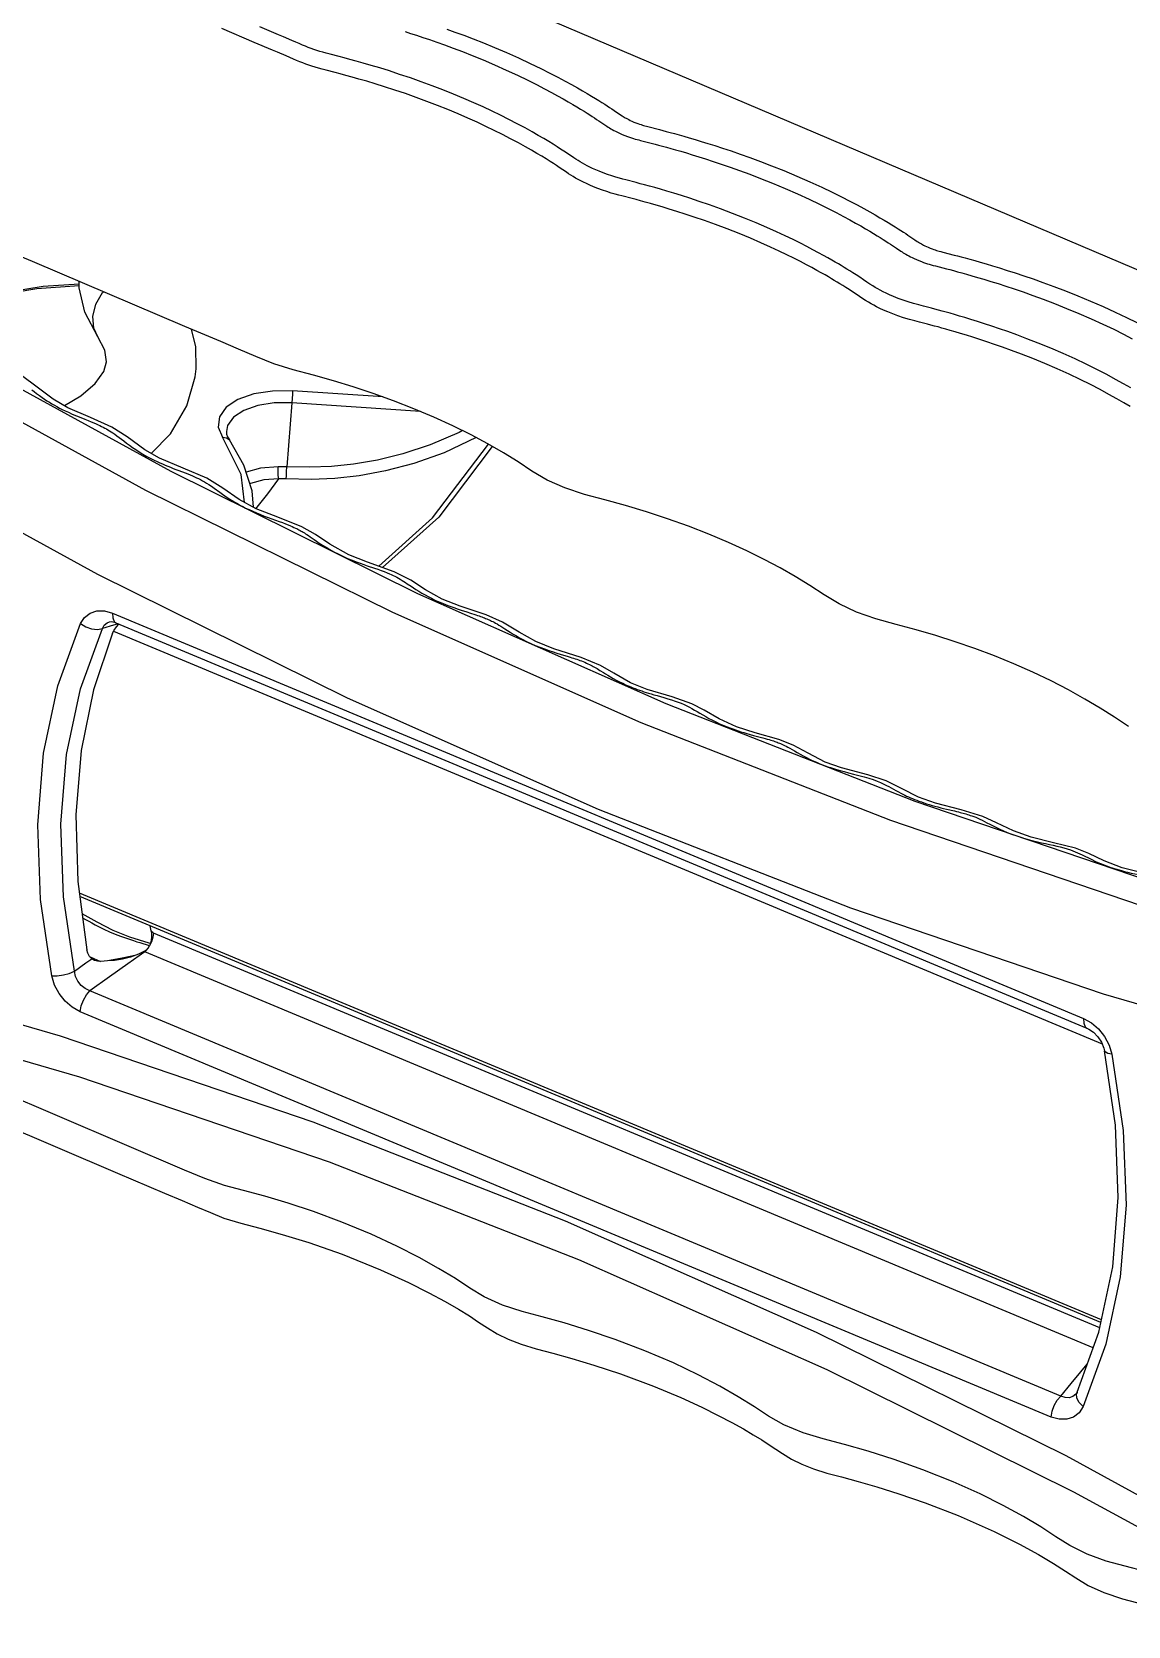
# Model space of a CAD drawing. Header units: millimetres. Extents: x 4697 to 5264, y 321 to 714.
# Drawn here: x 4850.18 to 4883.69, y 355.12 to 403.86 of the extents above; entities that cross this region are included whole.
import ezdxf

# ---------------------------------------------------------------- set-up
doc = ezdxf.new("R2010")
doc.units = ezdxf.units.MM

# ---------------------------------------------------------------- blocks, each defined once
blk = doc.blocks.new('A$C41F52299')
at = {"color": 7, "linetype": 'Continuous'}
for p, q in [((105.818, 127.374), (190.964, 91.139)), ((107.245, 118.518), (105.444, 119.285)), ((114.222, 117.092), (113.742, 117.236)), ((117.736, 115.872), (117.14, 116.101)), ((126.401, 114.156), (126.782, 113.9)), ((125.003, 112.107), (124.607, 112.373)), ((124.599, 111.298), (124.204, 111.563)), ((143.974, 107.54), (144.105, 107.452)), ((105.388, 101.881), (103.396, 102.729)), ((109.34, 98.476), (109.055, 94.916)), ((116.494, 97.998), (109.34, 98.476)), ((114.414, 98.804), (109.38, 99.14)), ((105.245, 97.133), (105.487, 96.562)), ((106.519, 94.504), (105.487, 96.562)), ((105.766, 96.584), (105.863, 96.418)), ((106.71, 92.946), (106.519, 94.504)), ((99.422, 86.114), (98.802, 85.943)), ((99.373, 86.791), (153.35, 64.261)), ((99.702, 86.191), (99.422, 86.114)), ((99.56, 86.25), (153.537, 63.72)), ((99.582, 86.024), (99.718, 86.184)), ((99.422, 85.792), (154.382, 62.851)), ((154.346, 47.499), (97.525, 71.216)), ((154.315, 47.35), (97.548, 71.045)), ((101.507, 69.127), (101.468, 69.409)), ((101.398, 68.318), (101.427, 68.309)), ((101.463, 68.42), (101.41, 68.438)), ((101.481, 68.443), (101.418, 68.287)), ((101.533, 68.522), (101.419, 68.287)), ((154.252, 47.052), (101.654, 69.007)), ((98.116, 67.676), (98.708, 67.429)), ((98.365, 67.481), (98.212, 67.571)), ((99.902, 67.617), (99.089, 67.458)), ((100.599, 67.752), (99.902, 67.617)), ((101.156, 67.966), (100.227, 67.297)), ((153.889, 45.955), (101.156, 67.966)), ((101.157, 67.966), (101.261, 68.058)), ((101.273, 68.072), (101.214, 68.035)), ((152.086, 43.264), (98.108, 65.795)), ((151.544, 42.103), (97.567, 64.634)), ((154.521, 62.456), (154.521, 62.456)), ((103.378, 55.832), (90.023, 61.515)), ((90.617, 59.509), (99.647, 55.666)), ((152.992, 43.477), (152.992, 43.477)), ((152.948, 43.405), (152.927, 43.38)), ((152.948, 43.405), (152.948, 43.405)), ((166.42, 30.479), (152.813, 37.933))]:
    blk.add_line(p, q, dxfattribs=at)
for points in [[(117.956, 119.249), (118.406, 119.088), (118.894, 118.908), (119.423, 118.707), (119.993, 118.482), (120.606, 118.232), (121.26, 117.953), (121.94, 117.651), (122.593, 117.348), (123.175, 117.066), (123.683, 116.812), (124.13, 116.58), (124.53, 116.367), (124.888, 116.171), (125.209, 115.991), (125.498, 115.825), (125.759, 115.673), (125.994, 115.532), (126.208, 115.403), (126.401, 115.284), (126.575, 115.176), (126.729, 115.078), (126.87, 114.988), (127.001, 114.903), (127.129, 114.818), (127.254, 114.736)], [(115.638, 119.112), (115.94, 119.016), (116.266, 118.911), (116.617, 118.795), (116.992, 118.667), (117.395, 118.527), (117.831, 118.371), (118.304, 118.197), (118.816, 118.002), (119.369, 117.784), (119.963, 117.542), (120.597, 117.272), (121.255, 116.979), (121.888, 116.685), (122.452, 116.413), (122.944, 116.166), (123.378, 115.941), (123.764, 115.735), (124.111, 115.545), (124.423, 115.371), (124.702, 115.21), (124.955, 115.062), (125.184, 114.926), (125.392, 114.8), (125.579, 114.685), (125.746, 114.581), (125.895, 114.487), (126.03, 114.4), (126.156, 114.318), (126.28, 114.236), (126.401, 114.156)], [(108.864, 118.82), (108.587, 118.938), (107.565, 119.372)], [(111.958, 117.729), (111.463, 117.856), (111.251, 117.912), (111.061, 117.965), (110.885, 118.018), (110.72, 118.07), (110.56, 118.124), (110.404, 118.179), (110.248, 118.238), (110.088, 118.301), (109.92, 118.37), (109.741, 118.445), (109.55, 118.526), (109.342, 118.615), (108.864, 118.82)], [(108.543, 117.966), (108.266, 118.084), (107.245, 118.518)], [(111.738, 116.841), (111.242, 116.969), (111.023, 117.027), (110.819, 117.083), (110.63, 117.14), (110.453, 117.196), (110.284, 117.253), (110.116, 117.313), (109.947, 117.376), (109.777, 117.443), (109.604, 117.514), (109.423, 117.59), (109.229, 117.672), (109.02, 117.762), (108.543, 117.966)], [(113.742, 117.236), (113.31, 117.362), (112.919, 117.473), (112.565, 117.57), (112.246, 117.654), (111.958, 117.729)], [(117.14, 116.101), (116.533, 116.324), (115.926, 116.538), (115.33, 116.739), (114.756, 116.926), (114.222, 117.092)], [(124.204, 111.563), (124.05, 111.665), (123.88, 111.776), (123.688, 111.898), (123.471, 112.034), (123.227, 112.183), (122.957, 112.344), (122.657, 112.52), (122.321, 112.712), (121.934, 112.927), (121.5, 113.159), (121.048, 113.393), (120.592, 113.622), (120.123, 113.849), (119.633, 114.078), (119.116, 114.31), (118.573, 114.546), (118.009, 114.78), (117.433, 115.011), (116.845, 115.237), (116.247, 115.457), (115.649, 115.668), (115.062, 115.866), (114.495, 116.05), (113.969, 116.214), (113.496, 116.356), (113.069, 116.48), (112.684, 116.589), (112.337, 116.684), (112.024, 116.767), (111.738, 116.841)], [(124.607, 112.373), (124.452, 112.475), (124.278, 112.589), (124.082, 112.714), (123.862, 112.851), (123.615, 113.002), (123.341, 113.166), (123.037, 113.344), (122.696, 113.539), (122.303, 113.757), (121.863, 113.993), (121.404, 114.231), (120.941, 114.463), (120.466, 114.692), (119.968, 114.925), (119.444, 115.161), (118.893, 115.4), (118.321, 115.638), (117.736, 115.872)], [(127.254, 114.736), (127.556, 114.532), (127.702, 114.435)], [(127.702, 114.435), (127.763, 114.395), (127.819, 114.36), (127.87, 114.328), (127.924, 114.297), (127.988, 114.263), (128.062, 114.224), (128.147, 114.182), (128.245, 114.136), (128.353, 114.088), (128.465, 114.044), (128.569, 114.004), (128.664, 113.971), (128.747, 113.942), (128.821, 113.918), (128.893, 113.897), (128.968, 113.876), (129.049, 113.854), (129.135, 113.832), (129.773, 113.668)], [(126.782, 113.9), (126.854, 113.852), (126.922, 113.808), (126.989, 113.765), (127.064, 113.719), (127.146, 113.672), (127.23, 113.626), (127.324, 113.578), (127.432, 113.524), (127.559, 113.464), (127.707, 113.4), (127.856, 113.339), (127.992, 113.289), (128.11, 113.246), (128.217, 113.21), (128.323, 113.176), (128.429, 113.144), (128.53, 113.116), (128.623, 113.091), (128.717, 113.067)], [(129.773, 113.668), (129.955, 113.62), (130.153, 113.568), (130.371, 113.51), (130.607, 113.445), (130.861, 113.375), (131.135, 113.296), (131.431, 113.211), (131.749, 113.117), (132.089, 113.014), (132.456, 112.901), (132.853, 112.776), (133.284, 112.636), (133.751, 112.48), (134.256, 112.306), (134.799, 112.112), (135.382, 111.897), (136.008, 111.656), (136.684, 111.386), (137.408, 111.083), (138.134, 110.765), (138.797, 110.461), (139.378, 110.184), (139.889, 109.931), (140.347, 109.696), (140.759, 109.479), (141.128, 109.279), (141.459, 109.096), (141.756, 108.927), (142.024, 108.772), (142.268, 108.628), (142.489, 108.495), (142.69, 108.372), (142.875, 108.258), (143.042, 108.153), (143.194, 108.057), (143.332, 107.968), (143.46, 107.883), (143.585, 107.801)], [(128.717, 113.067), (129.535, 112.855), (129.727, 112.805), (129.936, 112.749), (130.162, 112.687), (130.407, 112.619), (130.673, 112.543), (130.96, 112.46), (131.268, 112.369), (131.599, 112.269), (131.955, 112.16), (132.339, 112.038), (132.756, 111.903), (133.209, 111.751), (133.698, 111.583), (134.224, 111.395), (134.788, 111.187), (135.396, 110.953), (136.051, 110.691), (136.752, 110.398), (137.455, 110.09), (138.098, 109.795), (138.66, 109.527), (139.156, 109.281), (139.6, 109.055), (139.999, 108.845), (140.357, 108.651), (140.677, 108.473), (140.965, 108.309), (141.225, 108.159), (141.461, 108.019), (141.675, 107.89), (141.871, 107.771), (142.05, 107.661), (142.211, 107.56), (142.356, 107.467), (142.489, 107.381), (142.613, 107.3), (142.734, 107.22)], [(128.476, 110.72), (127.906, 110.867), (127.729, 110.913), (127.545, 110.963), (127.344, 111.021), (127.119, 111.092), (126.88, 111.174), (126.642, 111.261), (126.422, 111.348), (126.227, 111.431), (126.056, 111.509), (125.901, 111.583), (125.757, 111.656), (125.621, 111.728), (125.491, 111.8), (125.366, 111.873), (125.244, 111.949), (125.124, 112.027), (125.003, 112.107)], [(128.256, 109.833), (127.686, 109.979), (127.505, 110.027), (127.311, 110.079), (127.093, 110.142), (126.852, 110.218), (126.597, 110.305), (126.343, 110.398), (126.108, 110.492), (125.9, 110.58), (125.717, 110.663), (125.552, 110.743), (125.398, 110.82), (125.253, 110.897), (125.114, 110.974), (124.979, 111.053), (124.848, 111.135), (124.722, 111.216), (124.599, 111.298)], [(144.446, 103.853), (144.188, 103.92), (143.901, 103.997), (143.603, 104.086), (143.311, 104.184), (143.035, 104.285), (142.784, 104.385), (142.561, 104.481), (142.367, 104.572), (142.199, 104.655), (142.048, 104.733), (141.908, 104.81), (141.772, 104.89), (141.63, 104.977), (141.476, 105.078), (141.301, 105.195), (141.108, 105.325), (140.908, 105.458), (140.712, 105.587), (140.526, 105.706), (140.354, 105.814), (140.19, 105.915), (140.033, 106.011), (139.876, 106.105), (139.716, 106.201), (139.544, 106.302), (139.353, 106.412), (139.138, 106.535), (138.892, 106.673), (138.613, 106.826), (138.305, 106.991), (137.969, 107.166), (137.604, 107.352), (137.205, 107.55), (136.764, 107.761), (136.278, 107.987), (135.74, 108.228), (135.146, 108.483), (134.505, 108.746), (133.835, 109.009), (133.173, 109.258), (132.551, 109.481), (131.983, 109.677), (131.465, 109.848), (130.993, 109.998), (130.565, 110.131), (130.177, 110.248), (129.826, 110.351), (129.506, 110.442), (129.213, 110.524), (128.944, 110.597), (128.699, 110.662), (128.476, 110.72)], [(144.226, 102.965), (143.965, 103.033), (143.665, 103.114), (143.343, 103.21), (143.031, 103.314), (142.737, 103.422), (142.468, 103.529), (142.23, 103.632), (142.023, 103.729), (141.843, 103.817), (141.682, 103.901), (141.533, 103.983), (141.385, 104.069), (141.233, 104.163), (141.073, 104.268), (140.896, 104.386), (140.703, 104.516), (140.505, 104.648), (140.313, 104.774), (140.131, 104.891), (139.961, 104.997), (139.8, 105.097), (139.645, 105.192), (139.49, 105.285), (139.332, 105.379), (139.162, 105.479), (138.975, 105.587), (138.762, 105.708), (138.52, 105.844), (138.245, 105.995), (137.941, 106.158), (137.611, 106.331), (137.251, 106.514), (136.857, 106.709), (136.423, 106.917), (135.944, 107.139), (135.413, 107.376), (134.828, 107.628), (134.196, 107.888), (133.536, 108.147), (132.883, 108.392), (132.27, 108.612), (131.71, 108.805), (131.2, 108.973), (130.735, 109.122), (130.313, 109.253), (129.93, 109.368), (129.584, 109.469), (129.269, 109.559), (128.98, 109.64), (128.716, 109.712), (128.476, 109.776), (128.256, 109.833)], [(103.396, 102.729), (94.918, 106.337), (93.907, 106.767), (92.918, 107.188), (91.937, 107.606), (90.939, 108.008), (89.877, 108.361), (88.741, 108.648), (87.541, 108.848), (86.316, 108.941), (85.123, 108.925), (83.975, 108.816)], [(143.585, 107.801), (143.805, 107.654), (143.974, 107.54)], [(144.105, 107.452), (144.164, 107.414), (144.22, 107.379), (144.273, 107.346), (144.33, 107.314), (144.393, 107.28), (144.459, 107.246), (144.533, 107.209), (144.618, 107.169), (144.715, 107.126), (144.821, 107.082), (144.925, 107.042), (145.02, 107.007), (145.106, 106.977), (145.182, 106.952), (145.253, 106.93), (145.33, 106.908), (145.423, 106.883), (145.532, 106.854), (146.146, 106.696)], [(142.734, 107.22), (142.95, 107.075), (143.192, 106.913)], [(143.192, 106.913), (143.259, 106.869), (143.324, 106.826), (143.392, 106.782), (143.472, 106.734), (143.557, 106.686), (143.638, 106.642), (143.721, 106.599), (143.816, 106.552), (143.927, 106.5), (144.057, 106.442), (144.199, 106.383), (144.336, 106.33), (144.457, 106.286), (144.566, 106.248), (144.668, 106.215), (144.772, 106.182), (144.883, 106.151), (144.995, 106.12), (145.113, 106.089), (145.732, 105.93)], [(146.146, 106.696), (146.336, 106.647), (146.543, 106.593), (146.773, 106.531), (147.026, 106.462), (147.304, 106.384), (147.606, 106.298), (147.935, 106.202), (148.294, 106.095), (148.684, 105.976), (149.105, 105.844), (149.553, 105.7), (150.03, 105.542), (150.541, 105.367), (151.092, 105.172), (151.69, 104.952), (152.341, 104.703), (153.035, 104.427), (153.743, 104.132), (154.439, 103.828), (155.11, 103.522), (155.741, 103.222), (156.309, 102.941)], [(145.732, 105.93), (145.917, 105.882), (146.116, 105.829), (146.337, 105.77), (146.581, 105.704), (146.848, 105.629), (147.141, 105.545), (147.461, 105.452), (147.809, 105.348), (148.187, 105.233), (148.595, 105.106), (149.029, 104.966), (149.491, 104.812), (149.986, 104.643), (150.52, 104.454), (151.1, 104.241), (151.73, 104), (152.403, 103.732), (153.088, 103.446), (153.763, 103.152), (154.414, 102.855), (155.024, 102.565), (155.575, 102.292), (156.057, 102.045)], [(97.508, 105.072), (95.504, 104.942), (89.13, 103.913), (87.516, 103.472)], [(97.509, 104.988), (95.158, 104.824), (88.667, 103.721), (87.684, 103.438)], [(98.554, 102.156), (97.831, 103.517), (97.51, 104.873), (97.506, 105.235)], [(98.267, 103.285), (98.436, 103.963), (98.817, 104.604), (98.869, 104.655)], [(155.971, 99.306), (155.575, 99.534), (155.132, 99.781), (154.635, 100.048), (154.089, 100.33), (153.501, 100.621), (152.877, 100.916), (152.214, 101.216), (151.52, 101.515), (150.833, 101.796), (150.201, 102.044), (149.637, 102.256), (149.13, 102.439), (148.67, 102.6), (148.245, 102.744), (147.84, 102.877), (147.452, 103.001), (147.089, 103.114), (146.757, 103.215), (146.456, 103.305), (146.182, 103.385), (145.933, 103.456), (145.704, 103.521), (145.49, 103.58), (145.286, 103.635), (145.087, 103.687), (144.887, 103.739), (144.446, 103.853)], [(98.554, 102.156), (98.328, 102.636), (98.267, 103.285)], [(155.936, 98.277), (155.589, 98.483), (155.199, 98.708), (154.762, 98.951), (154.273, 99.214), (153.735, 99.492), (153.155, 99.779), (152.539, 100.07), (151.886, 100.365), (151.202, 100.66), (150.525, 100.937), (149.902, 101.181), (149.346, 101.39), (148.847, 101.571), (148.393, 101.729), (147.974, 101.872), (147.575, 102.003), (147.193, 102.125), (146.835, 102.236), (146.508, 102.336), (146.21, 102.424), (145.94, 102.503), (145.695, 102.573), (145.47, 102.637), (145.259, 102.695), (145.06, 102.749), (144.865, 102.8), (144.666, 102.852), (144.226, 102.965)], [(89.002, 102.127), (102.6, 94.678), (116.315, 87.888), (130.118, 81.771), (143.976, 76.342), (157.86, 71.612), (171.738, 67.592)], [(156.531, 72.37), (155.492, 72.63), (154.497, 73.013), (153.647, 73.419), (152.891, 73.718), (151.68, 74.028), (150.434, 74.327), (149.445, 74.678), (148.517, 75.134), (147.747, 75.491), (146.538, 75.858), (145.119, 76.218), (144.179, 76.555), (143.264, 77.021), (142.371, 77.463), (141.361, 77.799), (139.894, 78.191), (138.992, 78.509), (138.033, 78.998), (137.208, 79.446), (136.406, 79.768), (135.091, 80.143), (134.059, 80.467), (133.084, 80.913), (132.261, 81.391), (131.572, 81.748), (130.473, 82.137), (129.082, 82.552), (128.169, 82.919), (127.228, 83.449), (126.499, 83.878), (125.424, 84.331), (123.896, 84.809), (122.895, 85.211), (121.975, 85.733), (121.051, 86.29), (120.13, 86.696), (118.692, 87.172), (117.695, 87.567), (116.767, 88.087), (115.944, 88.621), (115.018, 89.092), (113.539, 89.619), (112.508, 90.029), (111.451, 90.624), (110.651, 91.165), (109.883, 91.594), (108.549, 92.12), (107.353, 92.595), (106.404, 93.112), (105.506, 93.742), (104.609, 94.287), (103.288, 94.842), (101.977, 95.399), (101.157, 95.873), (100.176, 96.594), (99.337, 97.13), (98.149, 97.658), (96.891, 98.208), (96.074, 98.684), (95.11, 99.414), (94.379, 99.941)], [(99.034, 100.764), (98.943, 101.414), (98.554, 102.156)], [(104.018, 100.363), (103.998, 101.596), (103.756, 102.575)], [(170.403, 66.51), (156.517, 70.533), (142.626, 75.265), (128.759, 80.698), (114.949, 86.818), (101.226, 93.612), (87.62, 101.065)], [(155.85, 80.489), (155.066, 81), (154.275, 81.51), (153.428, 82.015), (152.517, 82.52), (151.546, 83.019), (150.528, 83.504), (149.473, 83.968), (148.394, 84.408), (147.304, 84.817), (146.218, 85.195), (145.136, 85.542), (144.046, 85.865), (142.927, 86.166), (141.792, 86.47), (140.719, 86.847), (139.753, 87.299), (138.92, 87.81), (138.132, 88.33), (137.318, 88.826), (136.477, 89.304), (135.589, 89.776), (134.632, 90.248), (133.601, 90.719), (132.511, 91.18), (131.379, 91.622), (130.222, 92.037), (129.054, 92.421), (127.892, 92.772), (126.742, 93.089), (125.596, 93.388), (124.512, 93.75), (123.531, 94.186), (122.685, 94.68), (121.912, 95.195), (121.104, 95.696), (120.239, 96.195), (119.302, 96.697), (118.294, 97.198), (117.23, 97.686), (116.125, 98.154), (114.995, 98.595), (113.862, 99.002), (112.746, 99.371), (111.646, 99.706), (110.538, 100.016), (109.409, 100.309), (108.329, 100.647), (107.335, 101.051), (106.363, 101.467), (105.388, 101.881)], [(96.692, 98.324), (97.606, 98.859), (98.412, 99.555), (98.876, 100.216), (99.034, 100.764)], [(101.524, 95.661), (102.582, 96.754), (103.503, 98.313), (103.968, 99.931), (104.018, 100.363)], [(94.879, 99.206), (95.004, 99.108), (95.146, 99), (95.302, 98.885), (95.453, 98.777), (95.591, 98.683), (95.723, 98.596), (95.855, 98.512), (95.993, 98.429), (96.134, 98.347), (96.279, 98.267), (96.425, 98.191), (96.576, 98.114), (96.74, 98.035), (96.923, 97.951), (97.129, 97.858), (97.361, 97.759), (97.606, 97.657), (97.829, 97.566), (98.021, 97.488), (98.188, 97.42), (98.332, 97.36), (98.456, 97.307), (98.565, 97.259), (98.666, 97.214), (98.761, 97.169), (98.854, 97.123), (98.942, 97.077), (99.028, 97.029), (99.111, 96.981), (99.195, 96.929), (99.286, 96.871), (99.387, 96.804), (99.496, 96.729), (99.61, 96.647), (99.73, 96.559), (99.858, 96.463), (99.997, 96.358), (100.149, 96.243), (100.313, 96.122), (100.485, 95.999), (100.661, 95.878), (100.844, 95.759), (101.053, 95.632), (101.28, 95.504), (101.49, 95.393), (101.68, 95.298), (101.848, 95.217), (102.002, 95.147), (102.149, 95.082), (102.296, 95.019), (102.444, 94.957), (102.592, 94.897), (102.741, 94.838), (102.892, 94.779), (103.051, 94.719)], [(109.38, 99.14), (108.269, 99.136), (107.223, 98.973), (106.34, 98.664), (105.686, 98.231), (105.312, 97.708), (105.245, 97.133)], [(109.34, 98.476), (108.355, 98.472), (107.441, 98.328), (106.669, 98.057), (106.096, 97.678), (105.768, 97.22), (105.697, 96.891)], [(109.38, 99.14), (109.372, 98.962), (109.358, 98.72), (109.34, 98.476)], [(105.697, 96.891), (105.712, 96.742), (105.766, 96.584)], [(118.824, 96.935), (118.629, 96.827), (117.031, 96.141), (115.514, 95.644), (114.089, 95.298), (112.764, 95.075), (111.535, 94.948), (110.336, 94.895), (109.055, 94.916)], [(112.426, 82.069), (98.548, 88.94), (84.794, 96.474)], [(105.487, 96.562), (105.711, 96.537), (105.863, 96.418)], [(107.206, 92.675), (107.125, 93.59), (106.664, 95.011), (105.863, 96.418)], [(119.583, 96.547), (119.578, 96.544), (117.808, 95.708), (116.123, 95.107), (114.544, 94.694), (113.074, 94.43), (111.724, 94.282), (110.419, 94.223), (109.026, 94.249)], [(114.175, 89.392), (117.159, 92.079), (120.267, 96.179)], [(120.478, 96.057), (117.502, 92.125), (114.385, 89.318)], [(108.579, 94.927), (107.596, 94.844), (106.789, 94.626)], [(108.609, 94.261), (108.583, 94.44), (108.572, 94.683), (108.579, 94.927)], [(109.055, 94.916), (108.817, 94.925), (108.579, 94.927)], [(109.026, 94.249), (109.032, 94.427), (109.042, 94.67), (109.055, 94.916)], [(103.051, 94.719), (103.4, 94.586), (103.56, 94.524), (103.693, 94.471), (103.814, 94.421), (103.93, 94.371), (104.043, 94.319), (104.154, 94.265), (104.262, 94.21), (104.369, 94.152), (104.48, 94.089), (104.599, 94.017), (104.728, 93.935), (104.868, 93.841), (105.02, 93.734)], [(108.609, 94.261), (107.778, 94.192), (107.039, 93.993), (107.001, 93.972)], [(107.34, 92.588), (107.995, 93.42), (108.609, 94.261)], [(109.026, 94.249), (108.817, 94.258), (108.609, 94.261)], [(105.02, 93.734), (105.33, 93.511), (105.474, 93.407), (105.611, 93.312), (105.745, 93.221), (105.88, 93.133), (106.018, 93.047), (106.161, 92.961), (106.306, 92.878), (106.452, 92.797), (106.604, 92.717), (106.769, 92.633), (106.955, 92.543), (107.162, 92.449), (107.376, 92.356), (107.589, 92.27), (107.801, 92.187), (108.013, 92.108), (108.225, 92.032)], [(108.225, 92.032), (108.628, 91.887), (108.811, 91.821), (108.977, 91.758), (109.126, 91.699), (109.254, 91.646), (109.363, 91.599), (109.456, 91.557), (109.535, 91.519), (109.606, 91.485), (109.671, 91.452), (109.734, 91.419), (109.795, 91.386), (109.855, 91.352), (109.914, 91.318), (109.972, 91.282), (110.033, 91.244), (110.098, 91.202), (110.171, 91.154), (110.253, 91.099), (110.346, 91.036)], [(110.346, 91.036), (110.569, 90.882), (110.703, 90.791), (110.858, 90.687), (111.037, 90.571), (111.235, 90.448), (111.444, 90.325), (111.667, 90.201), (111.906, 90.076), (112.162, 89.953), (112.427, 89.835), (112.684, 89.73), (112.917, 89.641), (113.128, 89.563), (113.329, 89.492), (113.53, 89.423), (113.923, 89.29)], [(113.923, 89.29), (114.114, 89.225), (114.299, 89.16), (114.475, 89.096), (114.629, 89.035), (114.756, 88.982), (114.865, 88.934), (114.969, 88.886), (115.07, 88.835), (115.171, 88.781), (115.269, 88.726), (115.365, 88.67), (115.461, 88.611), (115.557, 88.55), (115.653, 88.488), (115.752, 88.423), (115.968, 88.28)], [(115.968, 88.28), (116.094, 88.197), (116.236, 88.106), (116.396, 88.005), (116.568, 87.902), (116.739, 87.803), (116.914, 87.707), (117.098, 87.612), (117.294, 87.517), (117.499, 87.425), (117.708, 87.337), (117.913, 87.255), (118.12, 87.177), (118.347, 87.095), (118.585, 87.013), (118.808, 86.939), (119.006, 86.875), (119.324, 86.773)], [(97.585, 86.208), (97.808, 86.552), (98.119, 86.794), (98.498, 86.918), (98.924, 86.918), (99.373, 86.791)], [(95.988, 66.622), (95.361, 70.869), (95.209, 75.016), (95.533, 78.996), (96.33, 82.747), (97.585, 86.208)], [(97.585, 86.208), (97.878, 86.029), (98.204, 85.918), (98.525, 85.888), (98.802, 85.943)], [(98.802, 85.943), (98.907, 86.126), (99.069, 86.256), (99.193, 86.305)], [(99.194, 86.305), (99.3, 86.315), (99.483, 86.279), (99.56, 86.25)], [(99.373, 86.791), (99.384, 86.521), (99.462, 86.329), (99.56, 86.25)], [(99.374, 85.677), (99.46, 85.846), (99.582, 86.024)], [(119.324, 86.773), (119.453, 86.731), (119.564, 86.695), (119.659, 86.663), (119.744, 86.634), (119.822, 86.607), (119.897, 86.58), (119.971, 86.553), (120.042, 86.526), (120.11, 86.498), (120.176, 86.471), (120.242, 86.442), (120.308, 86.412), (120.372, 86.381), (120.437, 86.35), (120.503, 86.316), (120.575, 86.278), (120.654, 86.235), (120.742, 86.185), (120.839, 86.128), (120.945, 86.064), (121.06, 85.992), (121.185, 85.913), (121.321, 85.826), (121.473, 85.73), (121.64, 85.625), (121.817, 85.519), (121.998, 85.415), (122.183, 85.315), (122.386, 85.213), (122.618, 85.104), (122.865, 84.996), (123.121, 84.893), (123.377, 84.797), (123.626, 84.709), (123.86, 84.631), (124.073, 84.563), (124.26, 84.506), (124.693, 84.376)], [(97.247, 66.88), (96.637, 71.014), (96.489, 75.05), (96.805, 78.923), (97.58, 82.573), (98.802, 85.943)], [(99.374, 85.677), (98.308, 82.534), (97.625, 79.153), (97.334, 75.582), (97.439, 71.871), (97.939, 68.075)], [(124.693, 84.376), (124.809, 84.341), (124.91, 84.309), (125.002, 84.281), (125.092, 84.252), (125.18, 84.222), (125.265, 84.193), (125.35, 84.162), (125.439, 84.129), (125.529, 84.093), (125.62, 84.055), (125.709, 84.016), (125.795, 83.977), (125.876, 83.938), (125.952, 83.901), (126.023, 83.864), (126.093, 83.826), (126.162, 83.787), (126.23, 83.747), (126.301, 83.705), (126.379, 83.658), (126.466, 83.604)], [(126.466, 83.604), (126.666, 83.48), (126.781, 83.409), (126.907, 83.333), (127.046, 83.25), (127.202, 83.161), (127.373, 83.067), (127.553, 82.974), (127.729, 82.887), (127.893, 82.811), (128.041, 82.746), (128.172, 82.691), (128.293, 82.642), (128.414, 82.596), (128.536, 82.55), (128.66, 82.506), (128.785, 82.463), (128.91, 82.421), (129.037, 82.38), (129.169, 82.339), (129.311, 82.296), (129.466, 82.251), (129.636, 82.202)], [(168.497, 61.536), (154.46, 65.602), (140.412, 70.387), (126.391, 75.881), (112.426, 82.069)], [(129.636, 82.202), (130.02, 82.092), (130.229, 82.031), (130.441, 81.966), (130.639, 81.902), (130.812, 81.842), (130.98, 81.778), (131.141, 81.711), (131.291, 81.642), (131.436, 81.568), (131.58, 81.488), (131.727, 81.403), (131.876, 81.315), (132.022, 81.228), (132.181, 81.134), (132.353, 81.035), (132.525, 80.939), (132.689, 80.852), (132.838, 80.776), (132.978, 80.707), (133.114, 80.644), (133.252, 80.582), (133.395, 80.521), (133.541, 80.462), (133.691, 80.404), (133.843, 80.349), (133.998, 80.296), (134.153, 80.245), (134.305, 80.197), (134.46, 80.15), (134.632, 80.1), (134.817, 80.048), (135.009, 79.995), (135.366, 79.898)], [(135.366, 79.898), (135.517, 79.856), (135.651, 79.819), (135.767, 79.786), (135.867, 79.756), (135.956, 79.73), (136.036, 79.705), (136.11, 79.681), (136.181, 79.657), (136.25, 79.633), (136.316, 79.609), (136.38, 79.585), (136.441, 79.561), (136.504, 79.534), (136.573, 79.504), (136.647, 79.469), (136.729, 79.43), (136.818, 79.385), (136.916, 79.334), (137.023, 79.275), (137.143, 79.209), (137.277, 79.133), (137.425, 79.049), (137.587, 78.957), (137.765, 78.859), (137.95, 78.76), (138.118, 78.675), (138.268, 78.602), (138.409, 78.537), (138.547, 78.477), (138.69, 78.418), (138.837, 78.36), (138.986, 78.305), (139.136, 78.253), (139.287, 78.202), (139.447, 78.151), (139.621, 78.098), (139.816, 78.041), (140.036, 77.98), (140.285, 77.913), (140.564, 77.841), (140.86, 77.766), (141.145, 77.692), (141.407, 77.617), (141.643, 77.54), (141.866, 77.456), (142.069, 77.368), (142.24, 77.287), (142.386, 77.213), (142.518, 77.143), (142.647, 77.072), (142.921, 76.922)], [(142.921, 76.922), (143.061, 76.847), (143.187, 76.781), (143.3, 76.723), (143.405, 76.672), (143.51, 76.622), (143.618, 76.573), (143.729, 76.524), (143.841, 76.477), (143.956, 76.431), (144.075, 76.385), (144.2, 76.339), (144.331, 76.292), (144.471, 76.244), (144.617, 76.197), (144.77, 76.149), (144.927, 76.102), (145.086, 76.058), (145.246, 76.014), (145.408, 75.972), (145.57, 75.932), (145.729, 75.894), (146.166, 75.791)], [(146.166, 75.791), (146.288, 75.761), (146.394, 75.736), (146.486, 75.713), (146.57, 75.691), (146.652, 75.669), (146.733, 75.647), (146.812, 75.624), (146.891, 75.6), (146.969, 75.575), (147.052, 75.548), (147.143, 75.517), (147.244, 75.48), (147.353, 75.438), (147.466, 75.39), (147.582, 75.339), (147.705, 75.28), (147.835, 75.215), (147.977, 75.141), (148.137, 75.058), (148.314, 74.966), (148.501, 74.872), (148.693, 74.78), (148.892, 74.69), (149.105, 74.6), (149.348, 74.504), (149.635, 74.401), (149.961, 74.296), (150.277, 74.205), (150.554, 74.134), (150.796, 74.075), (151.019, 74.025), (151.236, 73.977), (151.451, 73.929), (151.662, 73.882), (151.862, 73.836), (152.053, 73.79), (152.246, 73.739), (152.443, 73.682), (152.613, 73.627), (152.755, 73.575), (152.884, 73.523), (153.01, 73.469), (153.136, 73.411), (153.263, 73.351), (153.39, 73.289), (153.651, 73.162)], [(153.651, 73.162), (153.81, 73.086), (153.979, 73.008), (154.145, 72.934), (154.299, 72.868), (154.438, 72.812), (154.563, 72.763), (154.683, 72.718), (154.804, 72.674), (154.93, 72.632), (155.058, 72.59), (155.189, 72.55), (155.321, 72.511), (155.46, 72.473), (155.617, 72.432), (155.798, 72.387), (155.997, 72.341), (156.197, 72.296), (156.395, 72.254), (156.596, 72.213), (156.991, 72.134)], [(101.41, 68.438), (100.338, 68.782), (99.396, 69.155), (98.519, 69.611), (97.676, 70.068)], [(97.704, 69.86), (97.872, 69.765), (98.044, 69.668), (98.219, 69.569), (98.408, 69.466), (98.626, 69.351), (98.892, 69.22), (99.205, 69.079), (99.523, 68.947), (99.817, 68.834), (100.081, 68.739), (100.318, 68.658), (100.532, 68.587), (100.724, 68.526), (100.895, 68.472), (101.398, 68.318)], [(101.507, 69.127), (101.532, 68.963), (101.539, 68.79)], [(101.654, 69.007), (101.6, 69.037), (101.55, 69.077), (101.507, 69.127)], [(101.261, 68.058), (101.347, 68.164), (101.419, 68.287)], [(101.539, 68.79), (101.522, 68.614), (101.481, 68.443)], [(101.654, 69.007), (101.614, 68.769), (101.533, 68.522)], [(82.42, 67.359), (96.457, 63.293), (110.505, 58.507), (124.526, 53.014), (138.491, 46.825), (152.369, 39.955), (166.123, 32.42)], [(97.247, 66.88), (97.891, 67.341), (98.212, 67.571)], [(98.212, 67.571), (98.088, 67.706), (97.995, 67.878), (97.939, 68.075)], [(98.708, 67.429), (98.532, 67.434), (98.365, 67.481)], [(99.089, 67.458), (98.901, 67.446), (98.708, 67.429)], [(99.915, 67.55), (99.485, 67.487), (99.089, 67.458)], [(101.214, 68.035), (100.808, 67.831), (100.37, 67.665), (99.915, 67.55)], [(95.988, 66.622), (96.296, 66.625), (96.635, 66.674), (96.966, 66.762), (97.247, 66.88)], [(97.567, 64.634), (97.131, 64.876), (96.732, 65.218), (96.397, 65.64), (96.144, 66.116), (95.988, 66.622)], [(98.108, 65.795), (97.853, 65.915), (97.627, 66.096), (97.444, 66.326), (97.315, 66.592), (97.247, 66.88)], [(100.227, 67.297), (99.207, 66.575), (98.108, 65.795)], [(97.567, 64.634), (97.625, 64.95), (97.746, 65.275), (97.914, 65.568), (98.109, 65.795)], [(152.813, 37.933), (139.092, 44.726), (125.288, 50.844), (111.432, 56.273), (97.555, 61.002), (83.687, 65.019)], [(153.35, 64.261), (153.361, 63.99), (153.439, 63.798), (153.537, 63.72)], [(153.35, 64.261), (153.786, 64.019), (154.185, 63.676), (154.52, 63.255), (154.773, 62.778), (154.929, 62.272)], [(153.538, 63.72), (153.64, 63.671), (153.902, 63.491), (154.148, 63.237), (154.348, 62.932), (154.484, 62.604), (154.521, 62.456)], [(152.992, 43.477), (154.204, 46.825), (154.971, 50.453), (155.281, 54.308), (155.131, 58.329), (154.521, 62.456)], [(154.929, 62.272), (154.69, 62.315), (154.55, 62.399), (154.521, 62.456)], [(154.929, 62.272), (155.556, 58.025), (155.708, 53.878), (155.384, 49.898)], [(156.797, 33.511), (155.655, 33.816), (154.611, 34.098), (153.554, 34.479), (152.583, 34.953), (151.812, 35.445), (150.973, 35.99), (150.002, 36.57), (148.884, 37.183), (147.593, 37.828), (146.1, 38.499), (144.414, 39.175), (142.819, 39.743), (141.373, 40.204), (140.061, 40.582), (138.868, 40.894), (137.765, 41.223), (136.683, 41.671), (135.832, 42.146), (135.053, 42.665), (134.155, 43.226), (133.12, 43.821), (131.927, 44.449), (130.547, 45.106), (128.952, 45.788), (127.311, 46.412), (125.826, 46.917), (124.477, 47.33), (123.25, 47.67), (122.138, 47.96), (121.052, 48.317), (120.025, 48.781), (119.23, 49.261), (118.425, 49.793), (117.492, 50.362), (116.419, 50.965), (115.179, 51.6), (113.747, 52.264), (112.114, 52.941), (110.546, 53.52), (109.124, 53.991), (107.833, 54.379), (106.657, 54.699), (105.585, 54.981), (104.508, 55.354), (103.378, 55.832)], [(99.647, 55.666), (102.262, 54.553), (103.242, 54.136), (104.088, 53.776), (104.817, 53.464), (105.563, 53.164), (106.501, 52.88), (107.563, 52.604), (108.796, 52.256), (110.276, 51.796), (112.131, 51.148), (114.271, 50.29), (115.813, 49.587), (116.96, 49.009), (117.859, 48.52), (118.593, 48.093), (119.203, 47.718), (119.718, 47.382), (120.204, 47.057), (120.751, 46.727), (121.356, 46.429), (122.081, 46.144), (122.917, 45.897), (123.844, 45.657), (124.899, 45.364), (126.131, 44.992), (127.612, 44.501), (129.439, 43.82), (130.965, 43.183), (132.122, 42.651), (133.042, 42.195), (133.798, 41.796), (134.435, 41.44), (134.983, 41.119), (135.462, 40.827), (135.877, 40.562), (136.248, 40.315), (136.621, 40.066), (137.113, 39.768), (137.684, 39.482), (138.333, 39.218), (139.073, 38.983), (139.896, 38.77), (140.814, 38.524), (141.86, 38.22), (143.08, 37.837), (144.542, 37.333), (146.379, 36.623), (148.372, 35.743), (149.784, 35.037), (150.839, 34.458), (151.67, 33.965), (152.336, 33.542), (152.912, 33.158), (153.61, 32.736), (154.468, 32.339), (155.504, 31.997), (156.717, 31.682)], [(155.384, 49.898), (154.587, 46.147), (153.332, 42.686)], [(152.086, 43.264), (152.662, 43.958), (153.205, 44.612), (153.556, 45.036)], [(152.992, 43.477), (152.986, 43.465), (152.948, 43.405)], [(153.332, 42.686), (153.108, 42.911), (152.98, 43.155), (152.964, 43.388), (152.992, 43.477)], [(151.544, 42.103), (151.602, 42.42), (151.723, 42.745), (151.89, 43.038), (152.086, 43.265)], [(153.332, 42.686), (153.109, 42.342), (152.798, 42.1), (152.419, 41.976), (151.993, 41.976), (151.544, 42.103)], [(152.927, 43.38), (152.751, 43.241), (152.544, 43.174), (152.318, 43.181), (152.086, 43.264)]]:
    blk.add_lwpolyline(points, dxfattribs=at)

msp = doc.modelspace()

# ---------------------------------------------------------------- block references
at = {"xscale": 0.55, "yscale": 0.55, "zscale": 0.55}
msp.add_blockref('A$C41F52299', (4797.989, 338.359), dxfattribs=at)

doc.saveas('drawing.dxf')
